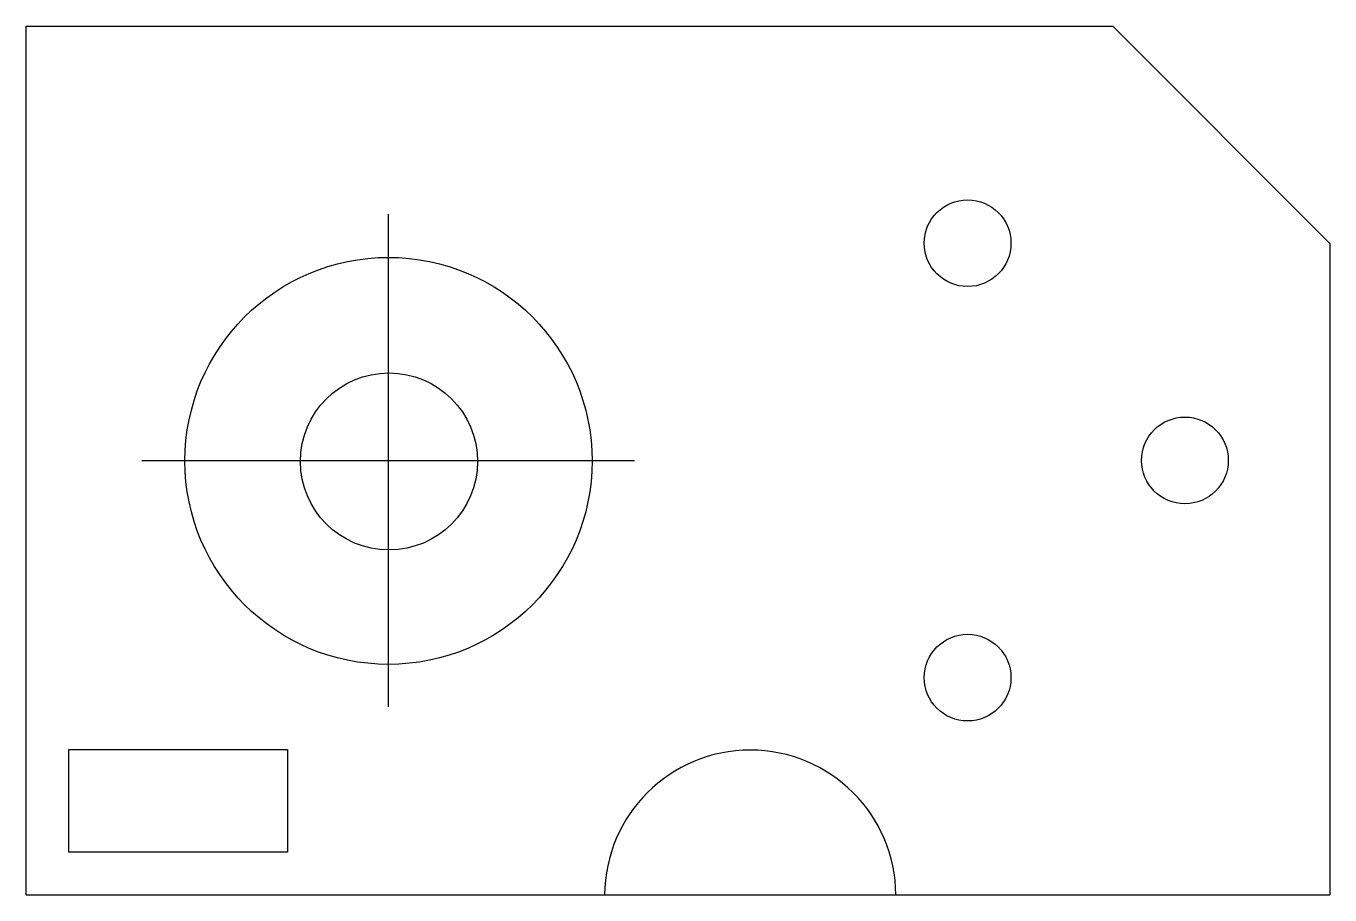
# Model space of a CAD drawing. Extents: x 151 to 1050, y 150 to 749.
import ezdxf

# ---------------------------------------------------------------- set-up
doc = ezdxf.new("R2010")
doc.units = 0
doc.layers.add('CENTERLINES', color=7, linetype='Continuous')
doc.layers.add('OUTLINES', color=7, linetype='Continuous')

msp = doc.modelspace()

# ---------------------------------------------------------------- linework, layer by layer
at = {"layer": 'CENTERLINES'}
for p, q in [((150.5, 149.51), (150.5, 749.5)), ((150.5, 749.5), (900.55, 749.5)), ((900.55, 749.5), (1050.5, 599.39)), ((400.5, 619.5), (400.5, 279.5)), ((1050.5, 599.39), (1050.5, 149.51)), ((230.5, 449.5), (570.5, 449.5)), ((150.5, 149.51), (1050.5, 149.51))]:
    msp.add_line(p, q, dxfattribs=at)
for centre, radius in [((800.41, 599.56), 29.94), ((400.68, 449.25), 140.52), ((401, 448.87), 61.14), ((950.41, 449.56), 29.94), ((800.41, 299.56), 29.94)]:
    msp.add_circle(centre, radius, dxfattribs=at)
msp.add_arc((650.37, 149.01), 100.52, 0.28597, 179.71403, dxfattribs=at)
at = {"layer": 'OUTLINES'}
msp.add_lwpolyline([(330.99, 179.01), (180.02, 179.01), (180.02, 249.99), (330.99, 249.99)], close=True, dxfattribs=at)

doc.saveas('drawing.dxf')
